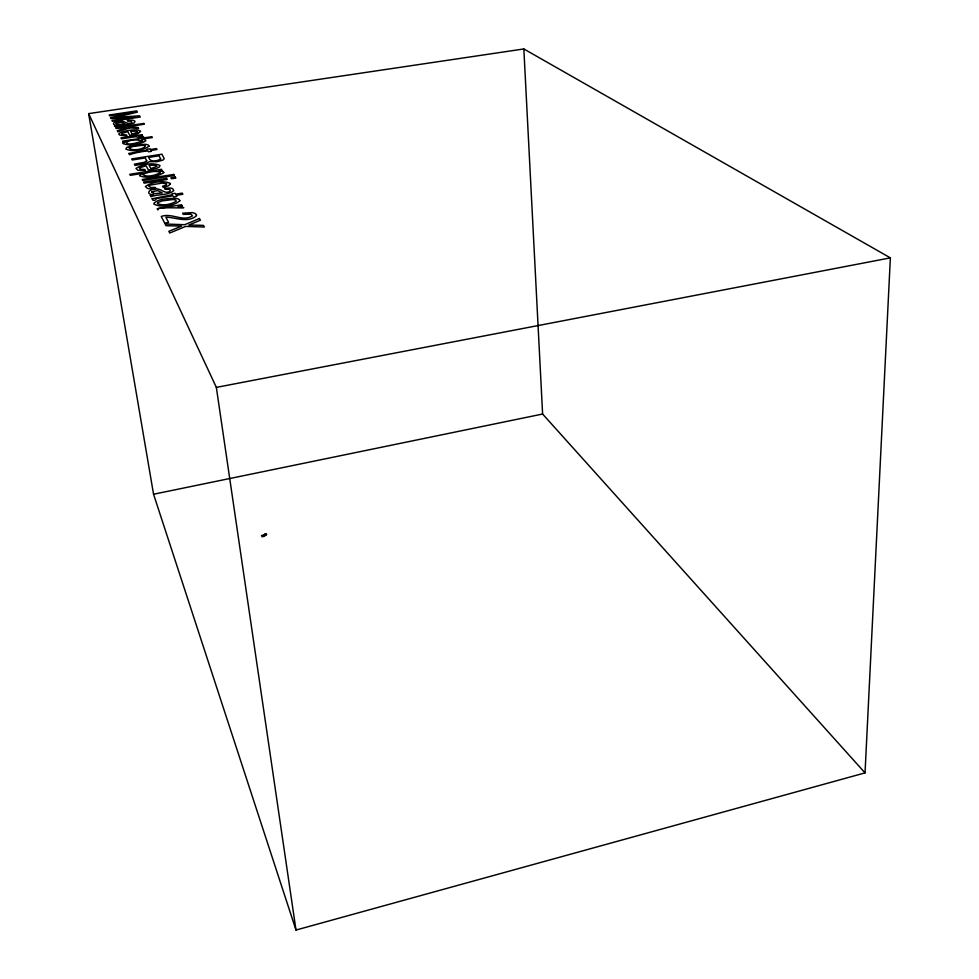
<?xml version="1.0" encoding="UTF-8"?>
<svg xmlns="http://www.w3.org/2000/svg" width="979" height="979" viewBox="0 0 979 979"><rect width="100%" height="100%" fill="white"/><g stroke="black" fill="none" stroke-linecap="round" stroke-linejoin="round"><path stroke-width="1.47" d="M865.032 772.884L890.364 257.869L523.838 48.95L88.636 113.625L153.556 494.236L295.988 930.05L865.032 772.884L542.611 414.031L523.838 48.95M264.93 534.179L266.239 533.898L266.472 534.718L265.162 534.999L264.93 534.179L266.41 534.277M264.979 534.277L266.337 534.118M265.089 534.681L266.398 534.399M153.556 494.236L542.611 414.031M88.636 113.625L216.347 387.39L890.364 257.869M216.347 387.39L295.988 930.05M266.239 533.898L266.472 534.718M123.158 143.044L123.158 143.644C130.048 146.067 139.789 144.757 145.883 140.743L144.488 139.495L141.771 139.165L152.332 137.537L151.831 136.693L122.62 141.172L123.036 141.992L125.765 141.576L123.158 143.044M152.137 198.761L152.944 200.267C156.31 200.915 155.123 198.823 157.411 198.382L172.977 195.849L173.577 196.914L176.844 196.375L176.244 195.323L182.877 194.246L182.229 193.12L175.608 194.197L175.106 193.316L171.863 193.842L172.353 194.735L152.137 198.761M151.745 191.97L154.425 193.658L162.245 192.961L157.668 190.526L151.745 191.97M117.504 126.095L114.543 126.377L117.333 125.128C110.737 125.642 113.625 121.029 118.275 121.457C123.403 119.132 126.927 125.508 131.761 122.608L131.419 121.163L127.649 121.127L127.233 120.38L132.789 120.16L134.992 121.225L134.404 122.828L132.863 123.489L117.504 126.095M128.91 153.47L129.571 154.731C134.515 152.871 141.319 151.549 147.951 150.913L148.441 151.794L151.439 151.329L150.937 150.448L157.007 149.506L156.469 148.575L150.411 149.518L149.995 148.784L147.021 149.236L147.437 149.983L128.91 153.47M116.085 123.281L118.288 124.529L125.055 123.929L121.261 122.142L116.085 123.281M170.395 183.868L168.327 185.875L163.126 187.27L162.563 186.23L165.904 185.215L166.724 183.905L162.281 183.036L150.619 185.043A4.895 1.395 -7.4 0 0 148.82 186.267L150.925 187.515L155.306 187.393L155.869 188.433L151.659 188.776A8.162 2.325 -7.4 0 1 147.425 188.409L145.381 186.524C151.904 181.861 162.771 180.173 170.224 183.342L170.395 183.868M150.338 195.519L151.023 196.767C156.787 193.915 167.813 195.898 173.772 190.611L172.647 188.653L170.921 188.054L164.46 188.262L165.01 189.265L169.416 189.363L170.236 190.024L169.954 191.309C164.191 195.041 160.299 186.61 154.131 189.571C148.38 189.082 145.883 195.066 153.36 194.454L150.338 195.519M196.485 215.221L196.29 215.98C187.381 223.175 175.804 217.375 165.867 217.154L168.621 222.441L164.656 223.102L161.241 216.457C171.704 212.541 182.743 222.184 192.435 215.869L191.027 214.144L183.306 214.389L182.632 213.177L192.227 212.59L195.408 213.569L196.485 215.221M179.855 200.756C173.626 206.19 161.364 207.891 153.96 204.134L153.838 203.424C159.002 198.284 167.898 198.749 174.825 198.37A10.12 2.986 -7.3 0 1 179.084 199.435L179.855 200.756M146.752 160.935L144.194 162.343L134.404 164.154L135.09 165.475L146.397 163.114L149.395 161.682L157.301 161.657L162.967 160.079L164.239 158.635L161.927 154.205L131.724 158.916L132.263 159.981L145.284 157.937L146.752 160.935M149.028 146.177C143.056 150.582 132.642 152.063 125.826 149.089L126.805 147.413L131.198 145.822L144.659 144.305A9.056 2.374 -7.2 0 1 148.404 145.137L149.028 146.177M139.532 167.813L140.242 169.245L144.831 169.514L145.357 170.505L137.99 170.297L135.983 168.498C142.236 163.921 152.773 162.404 159.944 165.451L159.516 166.846L157.105 168.204L148.404 170.113L146.079 165.781L139.532 167.813M160.629 158.879L160.385 159.332C156.787 160.984 150.105 162.771 148.698 157.411L159.026 155.796L160.629 158.879M157.692 202.665L157.521 203.669C163.04 206.055 171.301 204.427 176.257 201.209L175.706 200.181A5.605 1.652 -7.3 0 0 172.5 199.581L161.988 200.915L157.692 202.665M163.799 172.549C157.399 176.979 146.801 178.68 139.532 175.767L141.955 173.479L130.305 175.327L129.803 174.311L161.449 169.294L162 170.273L159.002 170.75L163.028 171.435L163.799 172.549M121.677 133.474L122.289 134.71L126.536 134.918L126.989 135.775C104.398 135.408 135.347 126.536 140.658 131.321L137.929 133.719L129.815 135.42L127.821 131.688L121.677 133.474M129.216 147.89C130.905 151.512 144.647 149.432 145.369 145.761A5.017 1.322 -7.2 0 0 142.542 145.308L133.12 146.458L129.216 147.89M156.701 166.381L150.864 168.608L149.089 165.341L155.074 165.182L156.701 166.381M142.567 140.976C118.018 149.64 125.336 136.387 142.567 140.976M137.623 132.141L132.153 134.099L130.623 131.284L136.154 131.125L137.623 132.141M143.24 174.066L142.787 174.568C147.034 177.774 155.6 175.168 160.262 172.855L160.226 172.328C154.976 170.309 148.429 172.206 143.24 174.066M199.447 218.55L184.676 224.705L165.121 224.02L165.977 225.672L181.641 226.125L168.853 231.289L169.746 233.026L185.618 226.418L204.391 227.03L203.424 225.378L188.788 225.011L200.426 220.238L199.447 218.55M129.766 127.821L117.823 131.81L117.26 130.733L126.915 127.588L116.097 128.469L115.693 127.674L143.974 123.391L144.427 124.186L128.004 126.67L137.978 127.478L138.59 128.543L129.766 127.821M132.85 112.34L110.554 117.664L111.006 118.532L135.445 116.88L111.949 120.38L112.389 121.237L140.266 117.039L139.544 115.803L115.081 117.468L137.403 112.132L136.693 110.896L109.195 115.008L109.624 115.828L132.85 112.34M264.195 534.926L261.503 535.501L262.054 536.773L264.746 536.186L264.195 534.926M182.167 205.823L177.982 206.52C199.826 209.824 152.687 205.602 157.876 209.885L157.276 208.711L181.556 204.733L182.167 205.823M173.736 174.446L142.261 179.463L142.799 180.503L174.335 175.474L173.736 174.446M166.589 178.411L143.607 182.082L144.158 183.146L167.189 179.463L166.589 178.411M175.241 177.028L170.86 177.725L171.472 178.778L175.853 178.08L175.241 177.028M142.065 134.723L120.968 137.941L121.408 138.822L135.751 136.717L140.107 137.745L143.852 137.17L138.883 136.093L142.53 135.543L142.065 134.723"/></g></svg>
